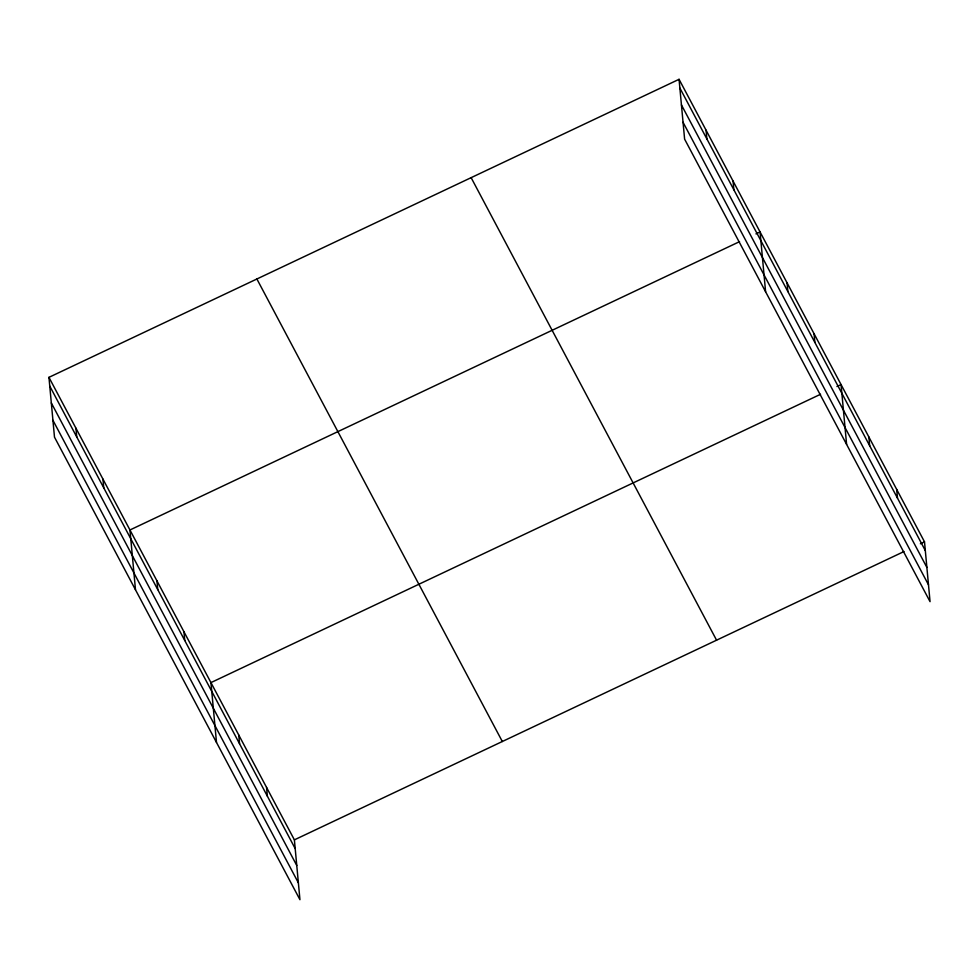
<?xml version="1.0" encoding="UTF-8"?>
<svg xmlns="http://www.w3.org/2000/svg" width="979" height="979" viewBox="0 0 979 979"><rect width="100%" height="100%" fill="white"/><g stroke="black" fill="none" stroke-linecap="round" stroke-linejoin="round"><path stroke-width="1.47" d="M48.95 377.343L294.385 839.86L299.941 899.689L54.494 437.16L48.95 377.343L679.059 79.311L924.506 541.84L930.05 601.657L684.615 139.14L679.059 79.311M739.537 241.654L129.95 529.982L135.494 589.799M755.959 233.883L760.059 231.95L765.602 291.766M820.537 394.28L210.938 682.608L216.494 742.425M836.947 386.521L841.047 384.576L846.602 444.393M294.385 839.86L903.984 551.544M920.395 543.773L924.506 541.84M679.879 88.061L925.314 550.577M681.433 104.912L926.88 567.428M683.048 122.277L928.484 584.793M471.132 177.664L716.567 640.18M256.89 279.003L502.325 741.519M49.758 386.093L295.193 848.609M51.324 402.944L296.759 865.46M52.939 420.309L298.375 882.825M896.691 489.414L897.498 498.152M868.862 437.001L869.682 445.739M814.051 333.704L814.871 342.442M787.055 282.821L787.862 291.571M733.063 181.066L733.871 189.816M706.067 130.195L706.875 138.932M266.569 787.446L267.377 796.184M238.754 735.033L239.561 743.771M183.942 631.736L184.75 640.474M156.946 580.853L157.754 589.603M102.942 479.098L103.762 487.848M75.946 428.227L76.754 436.964"/></g></svg>
